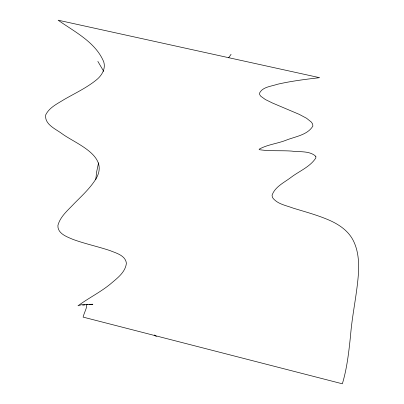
<?xml version="1.0" encoding="UTF-8"?>
<svg xmlns="http://www.w3.org/2000/svg" width="404" height="404" viewBox="0 0 404 404"><rect width="100%" height="100%" fill="white"/><g stroke="black" fill="none" stroke-linecap="round" stroke-linejoin="round"><path stroke-width="0.61" d="M95.758 179.735L96.622 172.028L98.541 162.873M228.634 57.802L231.068 54.313M82.658 305.207L84.739 304.929M88.991 304.459L92.895 304.257L86.936 304.333M86.092 304.353L87.254 304.338L86.734 304.343M154.444 334.977L156.313 336.542M97.854 61.398L103.732 71.372M315.837 156.368L315.832 157.984C310.1 166.852 299.475 171.003 291.259 177.199C284.431 182.446 275.063 186.603 272.064 195.238L272.422 197.45C277.088 204.126 286.072 205.389 293.208 208.141C304.869 211.716 316.691 214.883 327.947 219.635C338.002 223.846 347.794 230.144 353 240.047C358.02 249.616 358.984 260.671 358.58 271.301C357.298 292.91 352.243 314.08 350.536 335.658C348.834 351.849 347.076 368.16 342.35 383.8L83.113 317.11C84.997 309.252 92.112 300.803 77.992 305.818C88.4 298.127 100.328 292.294 110.418 284.017C116.933 278.391 125.422 272.458 126.396 263.206C125.376 255.358 116.185 253.131 109.994 250.596C97.728 246.465 84.997 243.839 72.841 239.345C66.766 236.739 57.398 233.522 57.913 225.412C60.302 216.357 68.074 210.166 74.19 203.555C82.032 195.632 90.435 188.001 96.243 178.381C109.237 155.56 76.179 144.011 62.16 133.805C55.853 129.033 44.329 124.483 45.697 114.908C49.354 107.358 57.57 103.671 64.327 99.404C75.038 93.243 86.365 87.956 96.056 80.184C101.52 75.972 105.924 69.039 103.767 61.938C95.622 42.162 74.735 31.946 58.151 20.2L319.584 77.679C305.414 79.32 291.218 81.093 277.301 84.295C271.306 86.4 262.59 86.825 259.489 93.193L259.716 94.672L260.757 96.208L265.352 99.52L272.498 103.03L299.238 114.357L306.575 118.271L311.459 122.185L312.661 124.129L312.873 126.063C307.464 135.264 294.546 136.668 285.391 140.486C276.791 143.713 267.059 144.708 259.09 149.238L259.661 149.727C270.165 151.298 280.886 150.359 291.466 151.076C299.435 152.227 309.575 150.465 315.837 156.368"/></g></svg>
